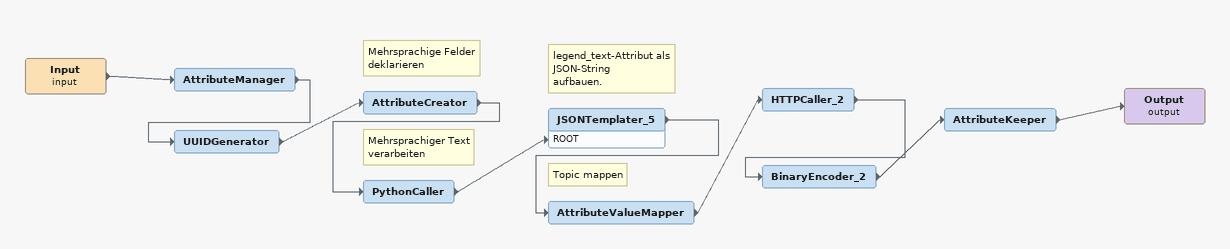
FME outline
Input (input)
    -> AttributeManager
AttributeManager
    -> UUIDGenerator
UUIDGenerator
    -> AttributeCreator
Note: Mehrsprachige Felder / deklarieren
AttributeCreator
    -> PythonCaller
Note: Mehrsprachiger Text / verarbeiten
PythonCaller
    -> JSONTemplater_5 [ROOT]
Note: legend_text-Attribut als JSON-String / aufbauen.
JSONTemplater_5
    -> AttributeValueMapper
Note: Topic mappen
AttributeValueMapper
    -> HTTPCaller_2
HTTPCaller_2
    -> BinaryEncoder_2
BinaryEncoder_2
    -> AttributeKeeper
AttributeKeeper
    -> Output (output)
Output (output)
